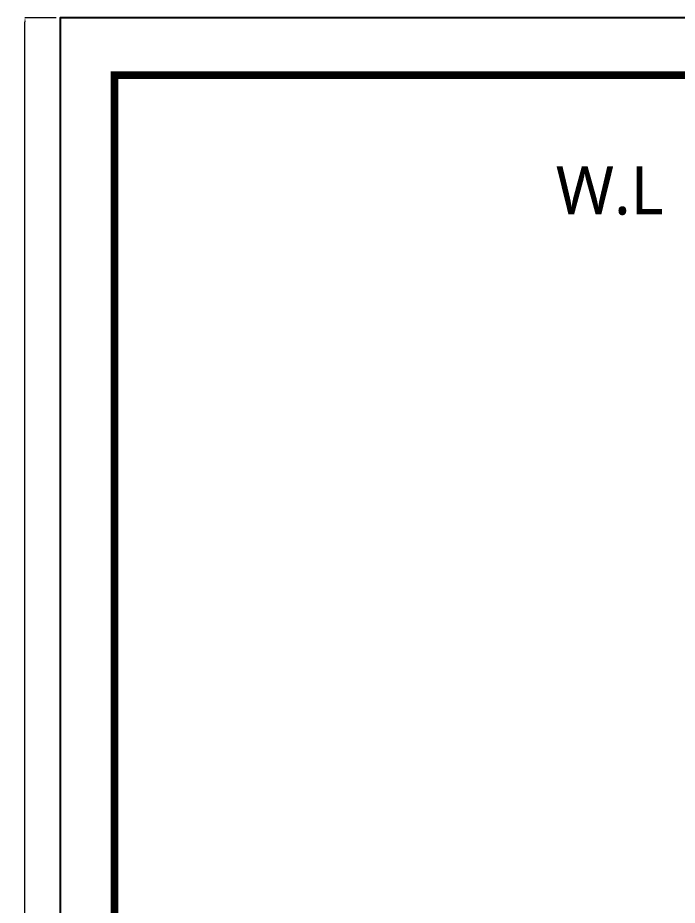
# Model space of a CAD drawing. Extents: x 16539 to 19738, y -91 to 2224.
# Drawn here: x 16539 to 17158, y 1392 to 2224 of the extents above; entities that cross this region are included whole.
import ezdxf

# ---------------------------------------------------------------- set-up
doc = ezdxf.new("R2010")
doc.units = 0
doc.header["$LTSCALE"] = 10
doc.header["$MEASUREMENT"] = 0
doc.header["$PDMODE"] = 3
doc.header["$PDSIZE"] = -10
doc.layers.get('0').update_dxf_attribs({"linetype": 'CONTINUOUS'})
doc.layers.get('DEFPOINTS').update_dxf_attribs({"linetype": 'CONTINUOUS'})
doc.layers.add('치수선', color=7, linetype='CONTINUOUS', lineweight=20)
doc.styles.add('Daelim Dimension', font='NanumGothic.ttf')
doc.dimstyles.new('DEFAULT', dxfattribs={"dimscale": 2, "dimtxt": 2, "dimasz": 2, "dimexe": 0, "dimexo": 2, "dimgap": 1, "dimtad": 1, "dimdec": 1, "dimzin": 9, "dimdsep": 46, "dimtxsty": 'Daelim Dimension', "dimcen": 0.5, "dimclrd": 5, "dimclre": 5, "dimclrt": 256, "dimadec": 1, "dimazin": 0, "dimtfac": 1, "dimtdec": 1, "dimtix": 1, "dimtmove": 0, "dimatfit": 3, "dimfxl": 1, "dimtolj": 1, "dimtzin": 1, "dimlwd": 9, "dimlwe": 9, "dimarcsym": 0})

# ---------------------------------------------------------------- blocks, each defined once
blk = doc.blocks.new('*D36')
at = {"color": 5, "linetype": 'ByBlock', "lineweight": 9, "ltscale": 0.5, "transparency": 16777216}
for p, q in [((16574.91, 2224.5), (16545.77, 2224.5)), ((16545.77, -86.54), (16545.77, 2220.5)), ((16574.91, -90.54), (16545.77, -90.54))]:
    blk.add_line(p, q, dxfattribs=at)
at = {"color": 5, "ltscale": 0.5, "transparency": 16777216}
for points in [[(16545.1, 2220.5), (16546.44, 2220.5), (16545.77, 2224.5)], [(16545.1, -86.54), (16546.44, -86.54), (16545.77, -90.54)]]:
    blk.add_solid(points, dxfattribs=at)
at = {"layer": 'DEFPOINTS', "color": 0, "ltscale": 0.5, "transparency": 16777216}
for p in [(16545.77, 2224.5), (16578.91, 2224.5), (16578.91, -90.54)]:
    blk.add_point(p, dxfattribs=at)
at = {"ltscale": 0.5, "transparency": 16777216, "insert": (16541.59, 1066.98), "char_height": 4, "attachment_point": 5, "rotation": 90, "style": 'Daelim Dimension'}
blk.add_mtext('\\A1;2315', dxfattribs=at)

msp = doc.modelspace()

# ---------------------------------------------------------------- linework, layer by layer
at = {"ltscale": 0.5}
msp.add_lwpolyline([(16578.91, -90.54), (19738.43, -90.54), (19738.43, 2224.5), (16578.91, 2224.5)], close=True, dxfattribs=at)
at = {"color": 5, "linetype": 'ByBlock', "lineweight": 200, "const_width": 7.28}
msp.add_lwpolyline([(16629.71, 8.59), (19687.31, 8.59), (19687.31, 2170.75), (16629.71, 2170.75)], close=True, dxfattribs=at)

# ---------------------------------------------------------------- texts
at = {"layer": '치수선', "insert": (17144.8, 2085.07), "char_height": 45, "attachment_point": 3, "style": 'Daelim Dimension'}
msp.add_mtext_dynamic_manual_height_columns('W.L', width=17.4109, gutter_width=12.5, heights=[0], dxfattribs=at)

# ---------------------------------------------------------------- dimensions: what is measured, and where the dimension line sits
at = {"ltscale": 0.5}
dim = msp.add_linear_dim(base=(16545.77, 2224.5), p1=(16578.91, -90.54), p2=(16578.91, 2224.5), angle=90, dimstyle='DEFAULT', override={"dimarcsym": 1}, dxfattribs=at)
dim.commit()
dim.dimension.update_dxf_attribs({"geometry": '*D36', "text_midpoint": (16541.59, 1066.98)})

doc.saveas('drawing.dxf')
